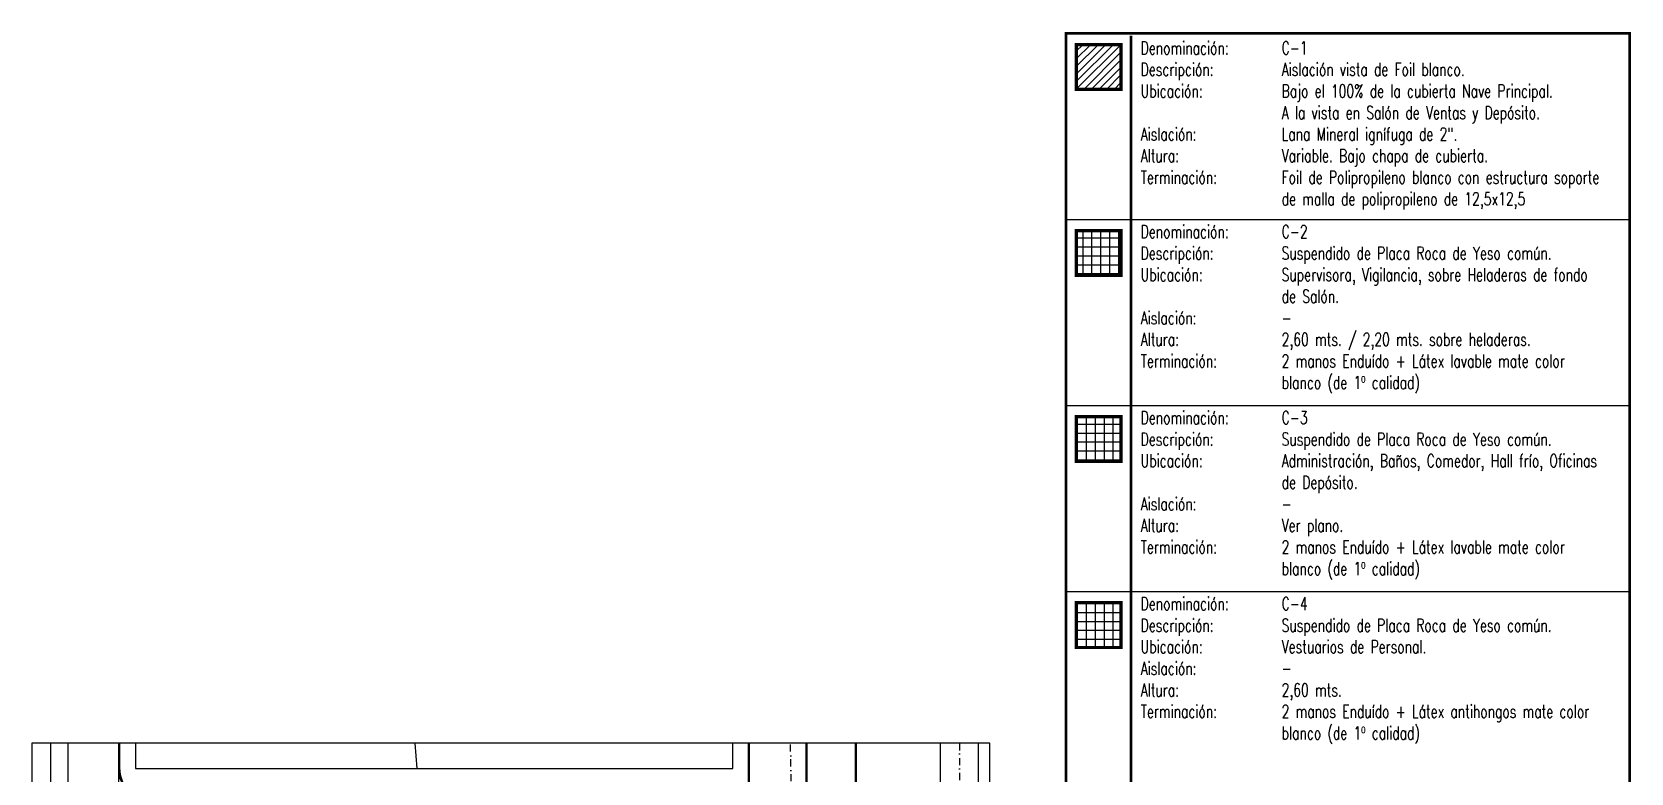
# Model space of a CAD drawing. Header units: millimetres. Extents: x -77 to 207, y -160 to 187.
# Drawn here: x -77 to 206.8, y 55.9 to 187.3 of the extents above; entities that cross this region are included whole.
import ezdxf
from ezdxf.xclip import XClip

# ---------------------------------------------------------------- set-up
doc = ezdxf.new("R2010")
doc.units = ezdxf.units.MM
doc.header["$LTSCALE"] = 0.1
doc.linetypes.add('X REF - ANELO INST bind$0$X REF - ANELO EXT$0$DASHDOT', pattern=[25.4, 12.7, -6.35, 0, -6.35])
for name, color, linetype in [('A-ROTULO', 251, 'Continuous'), ('C01 Foil blanco', 30, 'Continuous'), ('C02 PRY comun', 191, 'Continuous'), ('C03 PRY comun+papel kraft', 192, 'Continuous'), ('C04 PRY comun antihongos', 84, 'Continuous'), ('X REF - ANELO INST bind$0$X REF - ANELO EXT$0$RLV-AUXILIARES', 252, 'Continuous'), ('X REF - ANELO INST bind$0$X REF - ANELO EXT$0$RLV-CORDONES', 8, 'Continuous'), ('X REF - ANELO INST bind$0$X REF - ANELO EXT$0$RLV-EJE DE CALLE', 8, 'X REF - ANELO INST bind$0$X REF - ANELO EXT$0$DASHDOT'), ('X REF - ANELO INST bind$0$X REF - ANELO EXT$0$RLV-LINEA MT', 252, 'X REF - ANELO INST bind$0$X REF - ANELO EXT$0$DASHDOT'), ('X REF - ANELO INST bind$0$X REF - ANELO EXT$0$RLV-PARCELAS', 8, 'Continuous')]:
    doc.layers.add(name, color=color, linetype=linetype)
doc.styles.add('ROMANS', font='romans.shx', dxfattribs={"width": 0.7})

# ---------------------------------------------------------------- blocks, each defined once
blk = doc.blocks.new('X REF - ANELO INST bind$0$X REF - ANELO EXT')
at = {"layer": 'X REF - ANELO INST bind$0$X REF - ANELO EXT$0$RLV-AUXILIARES'}
blk.add_line((-61.62, 56.78), (-61.62, 37.78), dxfattribs=at)
at = {"layer": 'X REF - ANELO INST bind$0$X REF - ANELO EXT$0$RLV-CORDONES'}
blk.add_line((90.97, -142.88), (90.97, 77.49), dxfattribs=at)
for points in [[(-70.62, 77.49), (-70.62, -118.04, -0.414214), (-76.62, -124.04), (-80.11, -124.04)], [(-61.62, 77.49), (-61.62, 60.08), (-61.62, 60.08), (-61.62, 60.08), (-61.62, 60.08), (-61.62, 60.08), (-61.62, 60.08), (-61.62, 56.78, 0.414212), (-55.62, 50.78), (-29.06, 50.78)], [(-35.22, 50.78), (46.38, 50.78, 0.414214), (50.38, 54.78), (50.38, 77.49)], [(60.33, 77.49), (60.33, -8.13, 0.198761)], [(75.47, -142.88, 0.005644), (79.95, -132.49, 0.078693), (84.27, -109.36), (84.27, 77.49)]]:
    blk.add_lwpolyline(points, format="xyb", dxfattribs=at)
at = {"layer": 'X REF - ANELO INST bind$0$X REF - ANELO EXT$0$RLV-CORDONES', "color": 253}
for points in [[(-61.42, 77.49), (-61.42, 56.78, 0.414212), (-55.62, 50.98), (-28.87, 50.98)], [(-37.54, 50.98), (46.38, 50.98, 0.414214), (50.18, 54.78), (50.18, 77.49)], [(60.53, 77.49), (60.53, -8.13, 0.198761)]]:
    blk.add_lwpolyline(points, format="xyb", dxfattribs=at)
at = {"layer": 'X REF - ANELO INST bind$0$X REF - ANELO EXT$0$RLV-CORDONES'}
blk.add_lwpolyline([(69.35, -115.1), (69.35, 77.49)], dxfattribs=at)
at = {"layer": 'X REF - ANELO INST bind$0$X REF - ANELO EXT$0$RLV-CORDONES', "color": 253}
blk.add_lwpolyline([(69.15, -115.1), (69.15, 77.49)], dxfattribs=at)
at = {"layer": 'X REF - ANELO INST bind$0$X REF - ANELO EXT$0$RLV-EJE DE CALLE'}
blk.add_line((87.62, 77.49), (87.62, -142.88), dxfattribs=at)
at = {"layer": 'X REF - ANELO INST bind$0$X REF - ANELO EXT$0$RLV-LINEA MT'}
blk.add_line((61.23, -139.72), (57.46, 70.53), dxfattribs=at)
at = {"layer": 'X REF - ANELO INST bind$0$X REF - ANELO EXT$0$RLV-PARCELAS'}
for points in [[(-80.11, -121.04), (-77.62, -121.04), (-73.62, -117.04), (-73.62, 77.49)], [(-58.62, 77.49), (-58.62, 56.68), (47.39, 56.68), (47.39, 77.49)], [(-8.63, 56.68), (-10.14, 77.49)]]:
    blk.add_lwpolyline(points, dxfattribs=at)
blk = doc.blocks.new('X REF - ANELO INST bind$0$X REF - ANELO')
blk.add_blockref('X REF - ANELO INST bind$0$X REF - ANELO EXT', (0, 0))
blk = doc.blocks.new('X REF - ANELO INST bind')
ref = blk.add_blockref('X REF - ANELO INST bind$0$X REF - ANELO', (0, 0))
XClip(ref).set_block_clipping_path([(-76.9680737415, -24.7711317477), (92.9860355418, 61.1669630168)])

msp = doc.modelspace()

# ---------------------------------------------------------------- hatches: boundary and pattern name
at = {"layer": 'C01 Foil blanco'}
h = msp.add_hatch(dxfattribs=at)
h.set_pattern_fill('ANSI31', color=256, scale=0.3, style=0)
h.set_pattern_definition([(45, (-4.1461, -68.6618), (-0.6735192, 0.6735192), [])])
h.paths.add_polyline_path([(116.26, 185.08), (116.26, 177.153), (108.333, 177.153), (108.333, 185.08)])
at = {"layer": 'C02 PRY comun'}
h = msp.add_hatch(dxfattribs=at)
h.set_pattern_fill('NET', color=256, scale=0.5, angle=90, style=0)
h.paths.add_polyline_path([(116.26, 152.08), (116.26, 144.153), (108.333, 144.153), (108.333, 152.08)])
at = {"layer": 'C03 PRY comun+papel kraft'}
h = msp.add_hatch(dxfattribs=at)
h.set_pattern_fill('NET', color=256, scale=0.5, angle=90, style=0)
h.set_pattern_definition([(90, (-4.1461, -80.6618), (-1.5875, 1e-16), []), (180, (-4.1461, -80.6618), (-2e-16, -1.5875), [])])
h.paths.add_polyline_path([(116.26, 119.08), (116.26, 111.153), (108.333, 111.153), (108.333, 119.08)])
at = {"layer": 'C04 PRY comun antihongos'}
h = msp.add_hatch(dxfattribs=at)
h.set_pattern_fill('NET', color=256, scale=0.5, angle=90, style=0)
h.set_pattern_definition([(90, (-4.1461, -88.6618), (-1.5875, 1e-16), []), (180, (-4.1461, -88.6618), (-2e-16, -1.5875), [])])
h.paths.add_polyline_path([(108.333, 86.08), (116.26, 86.08), (116.26, 78.153), (108.333, 78.153)])

# ---------------------------------------------------------------- linework, layer by layer
for p, q in [((106.531, 154.08), (206.531, 154.08)), ((106.531, 121.08), (206.531, 121.08)), ((106.531, 88.08), (206.531, 88.08))]:
    msp.add_line(p, q)
at = {"layer": 'A-ROTULO', "const_width": 0.5}
msp.add_lwpolyline([(206.531, 187.08), (106.531, 187.08), (106.531, -142.92), (206.531, -142.92)], close=True, dxfattribs=at)
msp.add_lwpolyline([(118.063, 186.664), (118.063, -142.92)], dxfattribs=at)
at = {"layer": 'C01 Foil blanco', "const_width": 0.579}
msp.add_lwpolyline([(108.333, 185.08), (116.26, 185.08), (116.26, 177.153), (108.333, 177.153)], close=True, dxfattribs=at)
at = {"layer": 'C02 PRY comun', "const_width": 0.579}
msp.add_lwpolyline([(108.333, 152.08), (116.26, 152.08), (116.26, 144.153), (108.333, 144.153)], close=True, dxfattribs=at)
at = {"layer": 'C03 PRY comun+papel kraft', "const_width": 0.579}
msp.add_lwpolyline([(108.333, 119.08), (116.26, 119.08), (116.26, 111.153), (108.333, 111.153)], close=True, dxfattribs=at)
at = {"layer": 'C04 PRY comun antihongos', "const_width": 0.579}
msp.add_lwpolyline([(108.333, 86.08), (116.26, 86.08), (116.26, 78.153), (108.333, 78.153)], close=True, dxfattribs=at)

# ---------------------------------------------------------------- block references
msp.add_blockref('X REF - ANELO INST bind', (0, 0))

# ---------------------------------------------------------------- texts
at = {"color": 7, "char_height": 2.29461, "attachment_point": 1, "style": 'ROMANS'}
for s, insert, width in [('{\\C2;C-3\\PSuspendido de Placa Roca de Yeso común.\\P}Administración, Baños, Comedor, Hall frío, Oficinas de Depósito.\\P-\\PVer plano.\\P2 manos Enduído + Látex lavable mate color blanco (de 1º calidad)', (144.784, 120.075), 61.74713), ('{\\C2;C-4\\PSuspendido de Placa Roca de Yeso común.\\P}Vestuarios de Personal.\\P-\\P2,60 mts. \\P2 manos Enduído + Látex antihongos mate color blanco (de 1º calidad)', (144.784, 87.075), 61.62247)]:
    msp.add_mtext(s, dxfattribs=dict(at, insert=insert, width=width))
at = {"layer": 'C01 Foil blanco', "color": 7, "char_height": 2.29461, "attachment_point": 1, "style": 'ROMANS'}
for s, insert, width in [('{\\C2;Denominación:} \\P{\\C2;Descripción:  }     \\PUbicación: \\P         \\PAislación:\\PAltura:\\PTerminación:\\P         ', (119.765, 185.659), 97.4836), ('{\\C2;C-1\\PAislación vista de Foil blanco.\\P}Bajo el 100% de la cubierta Nave Principal. \\PA la vista en Salón de Ventas y Depósito. \\PLana Mineral ignífuga de 2".\\PVariable. Bajo chapa de cubierta.\\PFoil de Polipropileno blanco con estructura soporte de malla de polipropileno de 12,5x12,5', (144.784, 185.659), 61.74713)]:
    msp.add_mtext(s, dxfattribs=dict(at, insert=insert, width=width))
at = {"layer": 'C02 PRY comun', "color": 7, "char_height": 2.29461, "attachment_point": 1, "style": 'ROMANS'}
for s, insert, width in [('{\\C2;Denominación:} \\P{\\C2;Descripción:  }     \\PUbicación:  \\P\\PAislación:\\PAltura:\\PTerminación:\\P         ', (119.765, 153.075), 97.4836), ('{\\C2;C-2\\PSuspendido de Placa Roca de Yeso común.\\P}Supervisora, Vigilancia, sobre Heladeras de fondo de Salón.\\P-\\P2,60 mts. / 2,20 mts. sobre heladeras.\\P2 manos Enduído + Látex lavable mate color blanco (de 1º calidad)', (144.784, 153.075), 60.03439)]:
    msp.add_mtext(s, dxfattribs=dict(at, insert=insert, width=width))
at = {"layer": 'C03 PRY comun+papel kraft', "color": 7, "insert": (119.765, 120.075), "char_height": 2.29461, "width": 97.4836, "attachment_point": 1, "style": 'ROMANS'}
msp.add_mtext('{\\C2;Denominación:} \\P{\\C2;Descripción:  }     \\PUbicación:  \\P\\PAislación:\\PAltura:\\PTerminación:\\P         ', dxfattribs=at)
at = {"layer": 'C04 PRY comun antihongos', "color": 7, "insert": (119.765, 87.075), "char_height": 2.29461, "width": 97.4836, "attachment_point": 1, "style": 'ROMANS'}
msp.add_mtext('{\\C2;Denominación:} \\P{\\C2;Descripción:  }     \\PUbicación:  \\PAislación:\\PAltura:\\PTerminación:\\P         ', dxfattribs=at)

doc.saveas('drawing.dxf')
